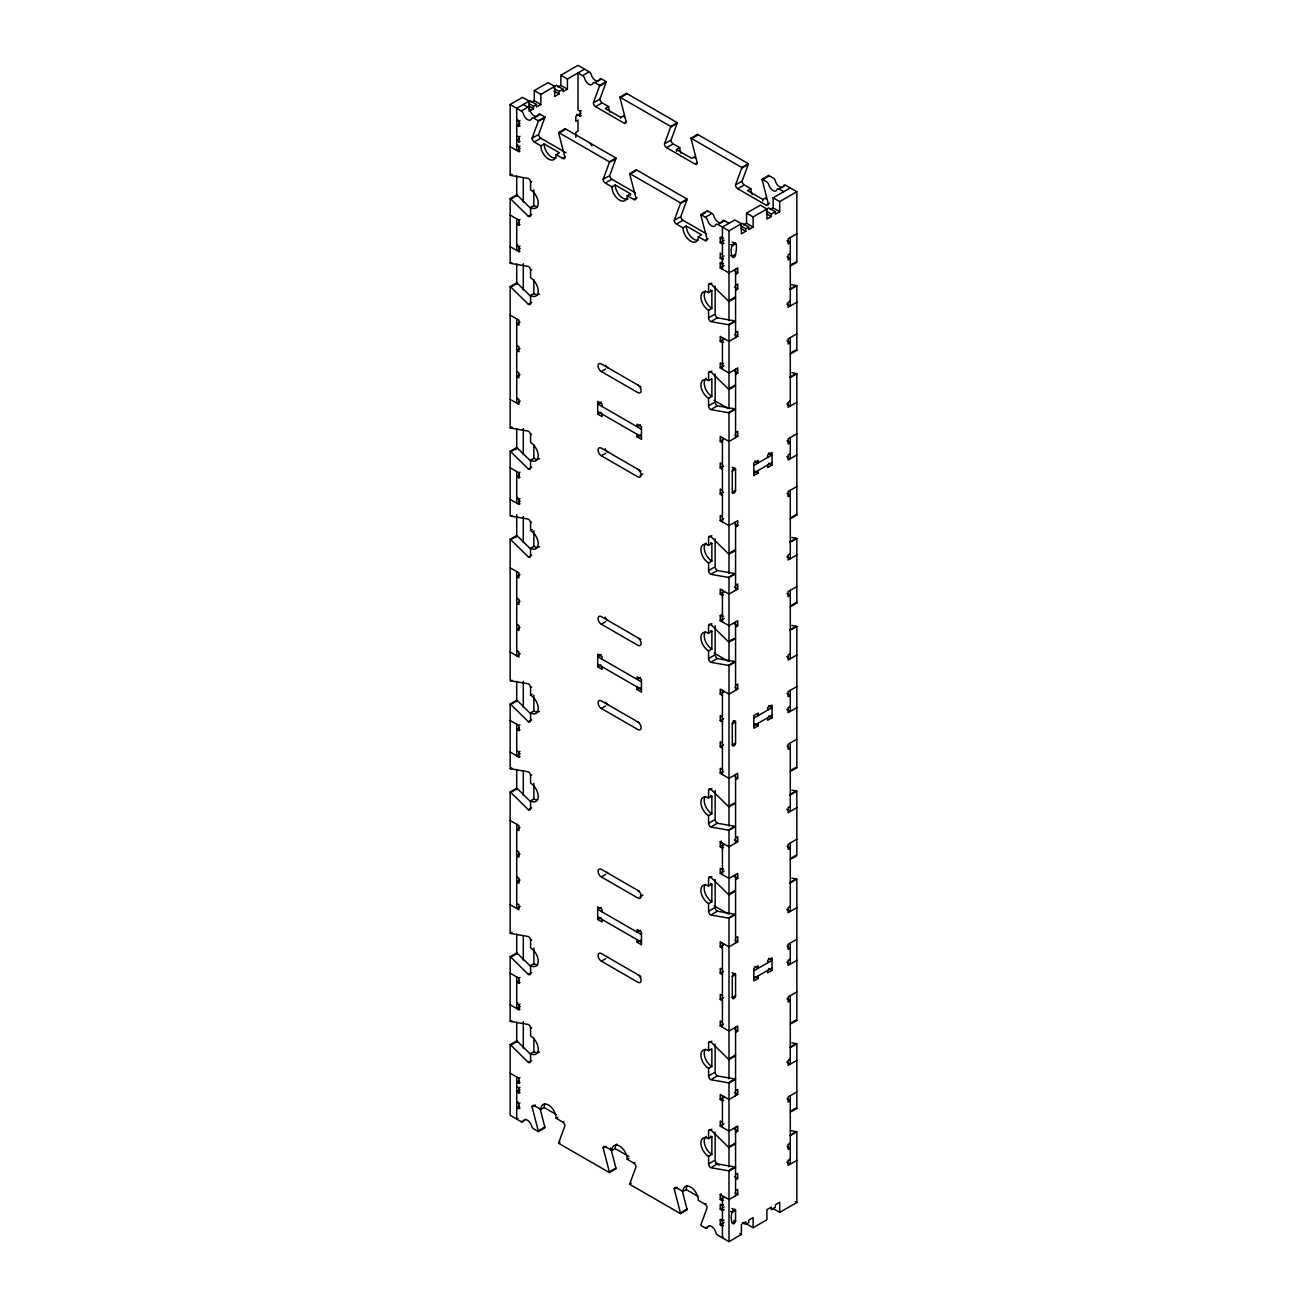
<?xml version="1.0" encoding="UTF-8"?>
<svg xmlns="http://www.w3.org/2000/svg" width="1307" height="1307" viewBox="0 0 1307 1307"><rect width="100%" height="100%" fill="white"/><g stroke="black" fill="none" stroke-linecap="round" stroke-linejoin="round"><path stroke-width="1.5" d="M735.563 254.457L732.279 256.352C727.525 244.719 739.762 233.839 735.563 254.457A2.32 1.34 -60 0 1 733.93 257.299A2.32 1.34 -60 0 1 732.279 256.352L730.646 255.404M735.563 1221.326C731.887 1229.43 729.927 1216.049 732.279 1212.373A2.32 1.34 -60 0 1 733.93 1209.53A2.32 1.34 -60 0 1 735.563 1210.478L735.563 1221.326L733.93 1220.379M540.837 145.812L544.12 143.917L559.429 152.756L556.145 154.651A10.832 6.257 60 0 1 548.499 159.078A10.832 6.257 60 0 1 540.837 145.812L534.269 142.022A3.088 1.781 60 0 1 532.08 138.232L538.239 121.453A3.088 1.781 60 0 0 538.337 120.783L544.905 116.993L540.281 114.33A3.088 1.781 60 0 0 538.223 114.82A6.192 3.578 60 0 1 537.602 115.8M544.905 116.993A3.088 1.781 60 0 1 544.807 117.663L538.647 134.441A3.088 1.781 60 0 0 540.837 138.232L565.996 152.756M598.884 80.43A6.192 3.578 60 0 0 599.505 79.449A3.088 1.781 60 0 1 601.563 78.959L606.17 81.622L599.603 85.412A3.088 1.781 60 0 1 599.521 86.082L593.362 102.861A3.088 1.781 60 0 0 595.551 106.651L623.994 123.07A3.088 1.781 60 0 0 626.184 121.812L620.024 97.911A3.088 1.781 60 0 1 619.926 97.143L626.494 93.352L677.255 122.662A3.088 1.781 60 0 1 677.173 123.332L671.014 140.11L665.541 143.264M594.456 102.224L599.913 99.071L606.089 82.292A3.088 1.781 60 0 0 606.17 81.622M611.921 186.852L615.205 184.957L630.529 193.795L627.246 195.691A10.832 6.257 60 0 1 619.583 200.118A10.832 6.257 60 0 1 611.921 186.852L605.353 183.062A3.088 1.781 60 0 1 603.164 179.271L609.323 162.493A3.088 1.781 60 0 0 609.421 161.823L615.989 158.033L565.212 128.723L558.644 132.513A3.104 1.781 60 0 0 558.743 133.281L564.902 157.183A3.088 1.781 60 0 1 562.713 158.441L556.145 154.651M615.989 158.033A3.088 1.781 60 0 1 615.891 158.702L609.732 175.481A3.088 1.781 60 0 0 611.921 179.271L635.447 192.848M677.255 122.662L670.703 126.452A3.088 1.781 60 0 1 670.605 127.122L664.446 143.901A3.088 1.781 60 0 0 666.635 147.691L695.079 164.11A3.088 1.781 60 0 0 697.268 162.852L691.109 138.95A3.088 1.781 60 0 1 691.011 138.183L697.579 134.392L748.356 163.702A3.088 1.781 60 0 1 748.258 164.372L742.098 181.15L736.625 184.303M683.006 227.892L686.289 225.997L701.614 234.852L698.33 236.747A10.832 6.257 60 0 1 690.668 241.158A10.832 6.257 60 0 1 683.006 227.892L676.438 224.101A3.088 1.781 60 0 1 674.249 220.311L680.424 203.533A3.088 1.781 60 0 0 680.506 202.863L687.074 199.072L636.297 169.763L629.745 173.553A3.088 1.781 60 0 0 629.827 174.337L635.986 198.223A3.088 1.781 60 0 1 633.797 199.481L627.246 195.691M687.074 199.072A3.088 1.781 60 0 1 686.976 199.742L680.816 216.521A3.088 1.781 60 0 0 683.006 220.311L706.532 233.904M748.356 163.702L741.788 167.492A3.088 1.781 60 0 1 741.69 168.162L735.531 184.941A3.088 1.781 60 0 0 737.72 188.731L766.163 205.15A3.088 1.781 60 0 0 768.353 203.892L762.193 179.99A3.088 1.781 60 0 1 762.095 179.222L768.663 175.432L773.287 178.095A3.088 1.781 60 0 1 775.035 180.121L775.966 182.653A6.192 3.578 60 0 0 781.994 187.26M610.679 1147.824L615.891 1168.05A3.088 1.781 60 0 1 615.989 1168.817L609.421 1172.608L558.644 1143.298A3.088 1.781 60 0 1 558.743 1142.628L564.902 1125.85A3.088 1.781 60 0 0 562.713 1122.059L556.145 1118.269A10.832 6.257 60 0 0 548.499 1105.003A10.832 6.257 60 0 0 540.837 1109.431L534.269 1105.64A3.088 1.781 60 0 0 532.08 1106.898L538.239 1130.8A3.088 1.781 60 0 1 538.337 1131.568L544.905 1127.778A3.088 1.781 60 0 0 544.807 1127.01L540.036 1108.483M682.352 1191.167L686.976 1209.089A3.088 1.781 60 0 1 687.074 1209.857L680.506 1213.648L629.745 1184.338A3.088 1.781 60 0 1 629.827 1183.668L635.986 1166.89A3.088 1.781 60 0 0 633.797 1163.099L627.246 1159.309A10.832 6.257 60 0 0 619.583 1146.043A10.832 6.257 60 0 0 611.921 1150.47L605.353 1146.68A3.088 1.781 60 0 0 603.164 1147.938L609.323 1171.84A3.088 1.781 60 0 1 609.421 1172.608M531.001 208.679L517.343 195.282A3.104 1.797 60 0 0 516.722 194.808L510.155 198.599A3.104 1.797 60 0 1 510.792 199.072L528.404 216.358A3.088 1.781 60 0 0 530.577 215.1L530.577 207.519A10.832 6.257 60 0 0 538.239 203.091A10.832 6.257 60 0 0 530.577 189.825L530.577 182.245A3.088 1.781 60 0 0 528.404 178.455L510.792 175.399A3.104 1.781 60 0 1 510.155 175.138L510.155 104.511L522.555 97.355L529.123 101.145L529.123 111.258M534.269 90.608L540.837 94.398L540.837 104.495L534.269 100.704L534.269 90.608L548.09 82.619L554.658 86.409L554.658 96.522L559.037 93.99L559.037 91.457L554.103 88.615M560.85 75.251L567.418 79.041L567.418 89.137L560.85 85.347L560.85 75.251L578.004 65.35L589.179 71.803A3.088 1.781 60 0 1 591.238 74.679A6.192 3.578 60 0 0 597.903 80.969M529.123 101.145L516.722 108.301L516.722 150.419L520.219 148.41M540.837 94.398L556.488 85.347L563.039 89.137L563.039 91.67L567.418 89.137M567.418 79.041L584.572 69.14M531.345 102.387L534.269 100.704M557.942 87.046L560.85 85.347M510.155 104.511L521.346 110.981L526.819 107.811M583.706 74.956L589.179 71.803M528.583 103.367L533.501 106.21L536.458 104.495L536.458 107.027L540.837 104.495M559.037 91.457L563.039 89.137M530.577 110.409L533.501 108.726L533.501 106.21M517.817 119.476L516.722 120.097L518.912 121.371L520.006 120.734M520.006 123.266L516.722 125.162L518.912 126.42L520.006 125.782M534.808 117.483L540.281 114.33M581.288 110.621L580.194 111.258L578.004 110L578.004 72.931L582.612 75.594A3.088 1.781 60 0 1 584.686 78.469A6.192 3.578 60 0 0 588.803 84.22A6.192 3.578 60 0 0 592.937 83.24A3.088 1.781 60 0 1 594.995 82.749L600.468 79.58M539.334 120.816L544.807 117.663M599.521 86.082L604.994 82.913M516.722 135.683L518.912 136.941L520.006 136.32M519.467 139.163L516.722 140.731L518.912 142.006L520.006 141.368M517.817 144.734L516.722 145.371L518.912 146.629L520.006 146.008M532.08 138.232L537.553 135.078M581.06 113.284L575.815 116.307L575.815 121.371L578.004 120.097L578.004 131.043L575.815 132.317L575.815 137.366M535.364 141.385L540.837 138.232M595.551 106.651L601.008 103.482M510.155 146.629L518.912 151.694L520.006 151.057M576.681 114.281L580.194 116.307L581.288 115.686M558.743 133.281L564.216 130.128M621.119 97.273L624.387 95.378M625.481 94.758L626.576 94.12A3.088 1.781 60 0 1 626.494 93.352M609.928 112.206A10.832 6.257 60 0 1 608.67 106.651L605.386 108.546L620.711 117.385L623.994 115.49A10.832 6.257 60 0 1 623.864 117.026M510.155 175.138L511.805 174.19M510.792 175.399L511.887 174.762M562.713 158.441L565.457 156.873M625.089 122.433L626.184 121.812M530.577 182.245L531.671 181.608M511.887 198.435L517.343 195.282M530.577 207.519L533.86 205.624A10.832 6.257 60 0 0 537.52 206.653M610.418 161.872L615.891 158.702M670.605 127.122L676.078 123.953M510.155 215.067L518.912 220.131L520.006 219.494M528.404 216.358L531.671 214.462M519.467 222.337L516.722 223.922L518.912 225.18L520.006 224.543M603.164 179.271L608.637 176.118M606.448 182.425L611.921 179.271M666.635 147.691L672.108 144.522M629.827 174.337L635.3 171.168M693.298 137.692L697.677 135.16A3.088 1.781 60 0 1 697.579 134.392M676.601 151.269A10.832 6.257 60 0 1 676.471 149.586L679.754 147.691A10.832 6.257 60 0 0 681.012 153.246M517.817 244.768L516.722 245.389L518.912 246.664L520.006 246.026M520.219 248.428L516.722 250.454L516.722 218.857M510.155 246.664L518.912 251.712L520.006 251.075M510.155 198.599L510.155 263.132L511.249 262.495M510.155 263.132A3.104 1.781 60 0 0 510.792 263.377L511.887 262.756M633.797 199.481L637.081 197.586M696.174 163.473L697.268 162.852M530.56 296.232L517.343 283.26A3.088 1.781 60 0 0 516.722 282.802L510.155 286.592A3.088 1.781 60 0 1 510.792 287.05L528.404 304.335A3.088 1.781 60 0 0 530.577 303.077L530.577 295.496A10.832 6.257 60 0 0 538.239 291.069A10.832 6.257 60 0 0 530.577 277.803L530.577 270.222L531.671 269.585M511.887 286.429L517.343 283.26M681.519 202.912L686.976 199.742M741.69 168.162L747.163 165.009M530.577 295.496L533.86 293.601A10.832 6.257 60 0 0 539.497 293.993M528.404 304.335L531.671 302.44M674.249 220.311L679.722 217.158M677.532 223.481L683.006 220.311M737.72 188.731L743.193 185.561M698.33 236.747L704.898 240.537A3.088 1.781 60 0 0 707.087 239.263L700.911 215.377A3.104 1.781 60 0 1 700.83 214.593L707.397 210.803L712.005 213.466A3.088 1.781 60 0 1 714.063 216.341A6.192 3.578 60 0 0 718.197 222.092A6.192 3.578 60 0 0 722.314 221.112A3.088 1.781 60 0 1 724.388 220.622L728.996 223.285M700.911 215.377L705.29 212.845M763.288 179.369L764.383 178.732M764.66 178.569L768.761 176.2A3.088 1.781 60 0 1 768.663 175.432M520.006 322.045L516.722 323.94L518.912 325.198L518.912 320.15L510.155 315.101M752.097 194.286A10.832 6.257 60 0 1 750.855 188.731L747.571 190.626L762.88 199.465L766.163 197.569A10.832 6.257 60 0 1 766.033 199.105M700.83 214.593L705.437 217.256L710.91 214.103M718.915 223.775L724.388 220.622M762.095 179.222L766.719 181.885A3.088 1.781 60 0 1 768.467 183.911L769.398 186.444A6.192 3.578 60 0 0 773.564 190.838A6.192 3.578 60 0 0 777.028 189.531A3.088 1.781 60 0 1 779.103 189.025L784.559 185.872M746.542 213.155L753.11 216.946L753.11 227.059L746.542 223.268L746.542 213.155L760.364 205.166L766.931 208.957L766.931 219.07L771.31 216.537L771.31 214.021L766.392 211.179M790.278 266.122L796.845 262.331L796.845 191.704L779.691 201.588L779.691 211.701L773.14 207.911L773.14 197.798L790.278 187.914M704.898 240.537L708.182 238.642M767.258 204.513L769.447 203.255M520.006 348.577L516.722 350.472L518.912 351.746L518.912 346.682L516.722 345.424M705.437 217.256A3.088 1.781 60 0 1 707.495 220.131A6.192 3.578 60 0 0 711.629 225.882A6.192 3.578 60 0 0 715.762 224.902A3.088 1.781 60 0 1 717.821 224.412L728.996 230.865L741.396 223.709L741.396 233.806L745.774 231.29L745.774 228.758L740.857 225.915M753.11 216.946L768.761 207.911L775.329 211.701L775.329 214.234L779.691 211.701M724.078 242.971L722.428 243.919L720.239 242.661L720.239 237.596L721.333 236.975M743.618 224.951L746.542 223.268M770.215 209.594L773.14 207.911M723.523 238.233L722.428 238.871L720.239 237.596M720.239 242.661L724.078 240.439M745.774 228.758L748.731 227.059L748.731 229.575L753.11 227.059M771.31 214.021L775.329 211.701M732.279 245.814L735.563 243.919L732.279 242.024M722.428 254.457L720.239 253.182L720.239 258.247L724.078 256.025M520.006 374.684L516.722 376.579L518.912 377.854L518.912 372.789L516.722 371.531M723.523 258.868L722.428 259.505L720.239 258.247M735.563 274.241L737.752 272.983L737.752 267.919L728.996 272.983L720.239 267.919L720.239 262.87L721.333 262.233M723.523 263.508L722.428 264.128L720.239 262.87M720.239 267.919L724.078 265.713M709.668 284.371L711.858 283.113M796.845 233.806L788.088 238.871L788.088 243.919L790.278 242.661L786.994 240.766M520.219 401.102L516.722 403.128L516.722 318.892M708.574 310.265A10.832 6.257 60 0 1 700.911 296.999A10.832 6.257 60 0 1 708.574 292.588L711.858 290.693L711.858 308.37L708.574 310.265L708.574 317.846A3.088 1.781 60 0 0 710.763 321.636L728.375 324.691A3.104 1.781 60 0 1 728.996 324.953L735.563 321.163A3.104 1.781 60 0 0 734.942 320.901L717.331 317.846L711.858 321.016M735.563 285.187L737.752 283.929L737.752 288.978L735.563 290.252M790.278 253.607L788.088 254.865L788.088 259.93L790.278 258.655L786.994 256.76M640.904 386.79L601.351 363.95A4.64 2.679 60 0 0 598.067 365.846A4.64 2.679 60 0 0 601.351 371.531L605.713 368.999M729.469 300.398L734.942 297.228M790.751 265.011L791.83 264.39M792.107 264.226L796.208 261.857M510.155 286.592L510.155 427.846L511.805 426.899M510.155 427.846A3.104 1.781 60 0 0 510.792 428.092L511.887 427.471M708.574 317.846L714.047 314.693M530.56 460.946L517.343 447.974A3.104 1.797 60 0 0 516.722 447.517L510.155 451.307A3.104 1.797 60 0 1 510.792 451.765L528.404 469.05A3.088 1.781 60 0 0 530.577 467.792L530.577 460.211A10.832 6.257 60 0 0 538.239 455.784A10.832 6.257 60 0 0 530.577 442.518L530.577 434.937L531.671 434.3M728.375 324.691L733.848 321.538M789.657 289.321L795.113 286.151M790.278 289.566L796.845 285.776L796.845 350.309L790.278 354.099M511.887 451.127L517.343 447.974M601.204 401.935L597.691 403.961L641.459 429.235M735.563 332.566L737.752 331.308L737.752 336.373L728.996 341.421L720.239 336.373L720.239 341.421L724.078 339.216M790.278 300.986L788.088 302.244L788.088 307.308L796.845 302.244M602.07 406.493L602.07 403.961L597.691 401.429L597.691 414.074L600.975 412.179M723.523 342.058L722.428 342.679L720.239 341.421M530.577 460.211L533.86 458.316A10.832 6.257 60 0 0 539.497 458.708M510.155 467.775L518.912 472.824L520.006 472.186M528.404 469.05L531.671 467.154M519.467 475.029L516.722 476.614L518.912 477.872L520.006 477.251M723.523 363.526L722.428 364.163L720.239 362.905L720.239 367.953L728.996 373.001L737.752 367.953L737.752 373.001L735.563 374.276M709.668 372.348L711.858 371.09M720.239 367.953L724.078 365.748M708.574 398.259A10.832 6.257 60 0 1 700.911 384.993A10.832 6.257 60 0 1 708.574 380.566L711.858 378.671L711.858 396.364L708.574 398.259L708.574 405.84A3.088 1.781 60 0 0 710.763 409.63L728.375 412.685A3.104 1.781 60 0 1 728.996 412.93L735.563 409.14A3.104 1.781 60 0 0 734.942 408.879L717.331 405.84L711.858 408.993M796.845 333.84L788.088 338.889L788.088 343.953L790.278 342.679L786.994 340.784M640.365 424.808L637.081 426.703L637.081 424.171L641.459 426.703L641.459 439.332L637.081 436.816L637.081 434.283M517.817 497.461L516.722 498.098L518.912 499.356L520.006 498.719M520.219 501.12L516.722 503.146L516.722 471.566M640.904 471.026L601.351 448.187A4.64 2.679 60 0 0 598.067 450.082A4.64 2.679 60 0 0 601.351 455.767L605.713 453.235M510.155 499.356L518.912 504.404L520.006 503.783M637.081 436.816L640.365 434.921M729.469 388.375L734.942 385.222A3.104 1.797 60 0 0 735.563 385.679L728.996 389.47A3.104 1.797 60 0 1 728.375 389.012L710.763 371.727A3.088 1.781 60 0 0 708.574 372.985L708.574 380.566M790.751 353.004L796.208 349.835A3.088 1.781 60 0 0 796.845 350.309M510.155 451.307L510.155 515.824A3.104 1.781 60 0 0 510.792 516.085L511.887 515.448M708.574 405.84L714.047 402.67M530.56 548.924L517.343 535.952A3.088 1.781 60 0 0 516.722 535.494L510.155 539.285A3.088 1.781 60 0 1 510.792 539.742L528.404 557.027A3.088 1.781 60 0 0 530.577 555.769L530.577 548.188A10.832 6.257 60 0 0 538.239 543.761A10.832 6.257 60 0 0 530.577 530.495L530.577 522.914L531.671 522.294M728.375 412.685L733.848 409.516M789.657 377.298L795.113 374.145M790.278 377.56L796.845 373.769L796.845 515.023L790.278 518.814M511.887 539.121L517.343 535.952M530.577 530.495L532.227 529.547M640.005 475.552L642.93 473.869M530.577 548.188L533.86 546.293A10.832 6.257 60 0 0 537.52 547.339M735.563 432.601L737.752 431.343L737.752 436.391L728.996 441.439L720.239 436.391L720.239 441.439L723.523 439.544M790.278 401.02L788.088 402.278L788.088 407.327L796.845 402.278M528.404 557.027L531.671 555.132M520.006 574.737L516.722 576.632L518.912 577.906L518.912 572.842L510.155 567.793M722.428 464.181L720.239 462.923L720.239 467.971L723.523 466.076M732.279 471.141L735.563 469.246A2.32 1.34 -60 0 0 733.93 468.298A2.32 1.34 -60 0 0 732.279 471.141L732.279 492.2A2.32 1.34 -60 0 0 733.93 493.147A2.32 1.34 -60 0 0 735.563 490.305L735.563 469.246L732.067 467.22M796.845 433.859L788.088 438.923L788.088 443.972L790.278 442.714L786.994 440.818M753.796 465.455L772.045 454.918L768.532 452.908M520.006 601.269L516.722 603.164L518.912 604.438L518.912 599.374L516.722 598.116M753.796 473.036L772.045 462.498M722.428 490.305L720.239 489.03L720.239 494.095L723.523 492.2M790.278 453.66L788.088 454.918L788.088 459.982L796.845 454.918M758.191 470.487L758.191 473.02L753.812 475.552L753.812 462.907L758.191 460.391L758.191 462.907L754.907 461.012M767.683 457.434L767.683 454.918L772.061 452.385L772.061 465.014L767.683 467.547L767.683 465.014M732.279 492.2L735.563 490.305M520.006 627.393L516.722 629.288L518.912 630.546L518.912 625.498L516.722 624.223M722.428 516.837L720.239 515.562L720.239 520.627L723.523 518.732M796.845 486.514L788.088 491.563L788.088 496.611L790.278 495.353L786.994 493.458M709.668 537.063L711.858 535.805M735.563 526.933L737.752 525.675L737.752 520.627L728.996 525.675L720.239 520.627M520.219 653.794L516.722 655.82L516.722 571.584M708.574 562.974A10.832 6.257 60 0 1 700.911 549.708A10.832 6.257 60 0 1 708.574 545.28L711.858 543.385L711.858 561.079L708.574 562.974L708.574 570.555A3.088 1.781 60 0 0 710.763 574.345L728.375 577.384A3.104 1.781 60 0 1 728.996 577.645L735.563 573.855A3.104 1.781 60 0 0 734.942 573.593L717.331 570.555L711.858 573.708M640.904 639.499L601.351 616.643A4.64 2.679 60 0 0 598.067 618.538A4.64 2.679 60 0 0 601.351 624.223L605.713 621.707M729.469 553.09L734.942 549.937A3.088 1.781 60 0 0 735.563 550.394L728.996 554.184A3.088 1.781 60 0 1 728.375 553.727L710.763 536.442A3.088 1.781 60 0 0 708.574 537.7L708.574 545.28M790.751 517.719L796.208 514.55A3.088 1.781 60 0 0 796.845 515.023M510.155 539.285L510.155 680.539A3.104 1.781 60 0 0 510.792 680.8L511.887 680.163M708.574 570.555L714.047 567.385M530.56 713.638L517.343 700.666A3.088 1.781 60 0 0 516.722 700.209L510.155 703.999A3.088 1.781 60 0 1 510.792 704.457L528.404 721.742A3.088 1.781 60 0 0 530.577 720.484L530.577 712.903A10.832 6.257 60 0 0 538.239 708.476A10.832 6.257 60 0 0 530.577 695.21L530.577 687.629L531.671 687.008M728.375 577.384L733.848 574.23M789.657 542.013L795.113 538.86M790.278 542.274L796.845 538.484L796.845 603.001L790.278 606.791M511.887 703.836L517.343 700.666M530.577 695.21L532.227 694.262M601.204 654.644L597.691 656.653L641.459 681.927M735.563 585.275L737.752 584L737.752 589.065L728.996 594.113L720.239 589.065L720.239 594.113L724.078 591.908M790.278 553.678L788.088 554.952L788.088 560L796.845 554.952M602.07 659.185L602.07 656.653L597.691 654.137L597.691 666.766L600.975 664.871M723.523 594.75L722.428 595.371L720.239 594.113M530.577 712.903L533.86 711.008A10.832 6.257 60 0 0 537.52 712.054M510.155 720.467L518.912 725.516L520.006 724.895M528.404 721.742L531.671 719.847M519.467 727.738L516.722 729.306L518.912 730.58L520.006 729.943M735.563 626.968L737.752 625.71L737.752 620.645L728.996 625.71L720.239 620.645L720.239 615.597L721.333 614.96M723.523 616.234L722.428 616.855L720.239 615.597M709.668 625.056L711.858 623.782M720.239 620.645L724.078 618.44M708.574 650.951A10.832 6.257 60 0 1 700.911 637.685A10.832 6.257 60 0 1 708.574 633.258L711.858 631.363L711.858 649.056L708.574 650.951L708.574 658.532A3.088 1.781 60 0 0 710.763 662.322L728.375 665.377A3.104 1.781 60 0 1 728.996 665.622L735.563 661.832A3.104 1.781 60 0 0 734.942 661.587L717.331 658.532L711.858 661.685M796.845 586.533L788.088 591.581L788.088 596.645L790.278 595.371L786.994 593.476M640.365 677.5L637.081 679.395L637.081 676.879L641.459 679.395L641.459 692.04L637.081 689.508L637.081 686.976M516.722 750.79L518.912 752.048L520.006 751.427M520.219 753.829L516.722 755.838L516.722 724.258M639.172 722.722L601.351 700.879A4.64 2.679 60 0 0 598.067 702.774A4.64 2.679 60 0 0 601.351 708.459L605.713 705.927M510.155 752.048L518.912 757.112L520.006 756.475M637.081 689.508L640.365 687.613M729.469 641.067L733.848 638.551M790.751 605.696L796.208 602.543A3.088 1.781 60 0 0 796.845 603.001M510.155 703.999L510.155 768.516L511.249 767.895M735.563 638.388L728.996 642.178A3.104 1.797 60 0 1 728.375 641.704L710.763 624.419A3.088 1.781 60 0 0 708.574 625.677L708.574 633.258M510.155 768.516A3.088 1.781 60 0 0 510.792 768.777L511.887 768.14M708.574 658.532L714.047 655.379M530.56 801.616L517.343 788.66A3.088 1.781 60 0 0 516.722 788.186L510.155 791.977A3.088 1.781 60 0 1 510.792 792.45L528.404 809.736A3.088 1.781 60 0 0 530.577 808.461L530.577 800.881A10.832 6.257 60 0 0 538.239 796.469A10.832 6.257 60 0 0 530.577 783.203L530.577 775.623L531.671 774.986M728.375 665.377L733.848 662.208M789.657 629.99L795.113 626.837M790.278 630.252L796.845 626.461L796.845 767.715L790.278 771.506M511.887 791.813L517.343 788.66M530.577 800.881L533.86 798.985A10.832 6.257 60 0 0 537.52 800.031M735.563 685.293L737.752 684.035L737.752 689.083L728.996 694.148L720.239 689.083L720.239 694.148L723.523 692.253M790.278 653.712L788.088 654.97L788.088 660.035L796.845 654.97M528.404 809.736L531.671 807.84M520.006 827.445L516.722 829.341L518.912 830.598L518.912 825.55L510.155 820.486M722.428 716.889L720.239 715.615L720.239 720.68L723.523 718.785M732.279 723.833L735.563 721.938A2.32 1.34 -60 0 0 733.93 720.99A2.32 1.34 -60 0 0 732.279 723.833L732.279 744.892A2.32 1.34 -60 0 0 733.93 745.84A2.32 1.34 -60 0 0 735.563 742.997L735.563 721.938L733.374 720.68M796.845 686.567L788.088 691.615L788.088 696.664L790.278 695.406L786.994 693.511M753.796 718.147L772.045 707.626L768.532 705.6M520.006 853.977L516.722 855.873L518.912 857.131L518.912 852.082L516.722 850.808M753.796 725.728L772.045 715.207M722.428 742.997L720.239 741.739L720.239 746.787L723.523 744.892M790.278 706.352L788.088 707.626L788.088 712.674L796.845 707.626M758.191 723.196L758.191 725.712L753.812 728.244L753.812 715.615L758.191 713.083L758.191 715.615M767.683 710.142L767.683 707.61L772.061 705.077L772.061 717.723L767.683 720.239L767.683 717.723M732.279 744.892L735.563 742.997M520.006 880.085L516.722 881.98L518.912 883.238L518.912 878.19L516.722 876.932M722.428 769.529L720.239 768.271L720.239 773.319L723.523 771.424M796.845 739.207L788.088 744.255L788.088 749.319L790.278 748.045L786.994 746.15M709.668 789.771L711.858 788.497M735.563 779.642L737.752 778.368L737.752 773.319L728.996 778.368L720.239 773.319M520.219 906.486L516.722 908.512L516.722 824.276M708.574 815.666A10.832 6.257 60 0 1 700.911 802.4A10.832 6.257 60 0 1 708.574 797.973L711.858 796.077L711.858 813.771L708.574 815.666L708.574 823.247A3.088 1.781 60 0 0 710.763 827.037L728.375 830.092A3.088 1.781 60 0 1 728.996 830.337L735.563 826.547A3.088 1.781 60 0 0 734.942 826.302L717.331 823.247L711.858 826.4M639.172 891.178L601.351 869.351A4.64 2.679 60 0 0 598.067 871.246A4.64 2.679 60 0 0 601.351 876.932L605.713 874.399M729.469 805.782L733.848 803.266M790.751 770.411L796.208 767.258A3.088 1.781 60 0 0 796.845 767.715M510.155 791.977L510.155 933.231L511.805 932.283M735.563 803.086L728.996 806.876A3.088 1.781 60 0 1 728.375 806.419L710.763 789.134A3.088 1.781 60 0 0 708.574 790.392L708.574 797.973M510.155 933.231A3.088 1.781 60 0 0 510.792 933.492L511.887 932.855M708.574 823.247L714.047 820.093M530.56 966.33L517.343 953.375A3.088 1.781 60 0 0 516.722 952.901L510.155 956.691A3.088 1.781 60 0 1 510.792 957.165L528.404 974.45A3.088 1.781 60 0 0 530.577 973.176L530.577 965.595A10.832 6.257 60 0 0 538.239 961.184A10.832 6.257 60 0 0 530.577 947.918L530.577 940.337L531.671 939.7M728.375 830.092L733.848 826.923M789.657 794.705L795.113 791.552M790.278 794.966L796.845 791.176L796.845 855.693L790.278 859.483M511.887 956.528L517.343 953.375M601.204 907.336L597.691 909.362L641.459 934.619M723.523 847.442L722.428 848.08L720.239 846.805L720.239 841.757L721.333 841.12M720.239 846.805L724.078 844.6M735.563 837.967L737.752 836.709L737.752 841.757L728.996 846.805L720.239 841.757M790.278 806.386L788.088 807.644L788.088 812.693L796.845 807.644M602.07 911.878L602.07 909.362L597.691 906.829L597.691 919.458L600.975 917.563M640.005 896.716L642.93 895.034M530.577 965.595L533.86 963.7A10.832 6.257 60 0 0 537.52 964.746M510.155 973.16L518.912 978.208L520.006 977.587M528.404 974.45L531.671 972.555M519.467 980.43L516.722 981.998L518.912 983.272L520.006 982.635M723.523 868.926L722.428 869.547L720.239 868.289L720.239 873.337L728.996 878.402L737.752 873.337L737.752 878.402L735.563 879.66M709.668 877.749L711.858 876.491M720.239 873.337L724.078 871.132M708.574 903.643A10.832 6.257 60 0 1 700.911 890.377A10.832 6.257 60 0 1 708.574 885.966L711.858 884.071L711.858 901.748L708.574 903.643L708.574 911.224A3.088 1.781 60 0 0 710.763 915.014L728.375 918.069A3.088 1.781 60 0 1 728.996 918.331L735.563 914.541A3.088 1.781 60 0 0 734.942 914.279L717.331 911.224L711.858 914.394M796.845 839.225L788.088 844.289L788.088 849.338L790.278 848.08L786.994 846.184M640.365 930.208L637.081 932.103L637.081 929.571L641.459 932.103L641.459 944.732L637.081 942.2L637.081 939.684M517.817 1002.861L516.722 1003.482L518.912 1004.756L520.006 1004.119M520.219 1006.521L516.722 1008.547L516.722 976.95M640.904 976.427L601.351 953.571A4.64 2.679 60 0 0 598.067 955.466A4.64 2.679 60 0 0 601.351 961.151L605.713 958.635M510.155 1004.756L518.912 1009.805L520.006 1009.167M637.081 942.2L640.365 940.305M729.469 893.776L734.942 890.606M790.751 858.389L791.83 857.768M792.107 857.604L796.208 855.235M510.155 956.691L510.155 1021.224L511.249 1020.587M510.155 1021.224A3.088 1.781 60 0 0 510.792 1021.47L511.887 1020.849M708.574 911.224L714.047 908.071M530.56 1054.324L517.343 1041.352A3.088 1.781 60 0 0 516.722 1040.878L510.155 1044.669A3.088 1.781 60 0 1 510.792 1045.143L528.404 1062.428A3.088 1.781 60 0 0 530.577 1061.17L530.577 1053.589A10.832 6.257 60 0 0 538.239 1049.162A10.832 6.257 60 0 0 530.577 1035.896L530.577 1028.315L531.671 1027.678M728.375 918.069L733.848 914.916M789.657 882.699L795.113 879.529M790.278 882.944L796.845 879.154L796.845 1020.408L790.278 1024.198M511.887 1044.505L517.343 1041.352M530.577 1053.589L533.86 1051.694A10.832 6.257 60 0 0 539.497 1052.086M735.563 937.985L737.752 936.727L737.752 941.792L728.996 946.84L720.239 941.792L720.239 946.84L723.523 944.945M790.278 906.404L788.088 907.662L788.088 912.727L796.845 907.662M528.404 1062.428L531.671 1060.532M510.155 1073.194L518.912 1078.242L520.006 1077.605M519.467 1080.448L516.722 1082.033L518.912 1083.291L520.006 1082.67M516.722 1086.672L518.912 1087.93L520.006 1087.293M722.428 969.582L720.239 968.324L720.239 973.372L723.523 971.477M520.006 1089.826L516.722 1091.721L518.912 1092.979L520.006 1092.358M732.279 976.525L735.563 974.63A2.32 1.34 -60 0 0 733.93 973.682A2.32 1.34 -60 0 0 732.279 976.525L732.279 997.584A2.32 1.34 -60 0 0 733.93 998.532A2.32 1.34 -60 0 0 735.563 995.689L735.563 974.63L732.067 972.62M796.845 939.259L788.088 944.308L788.088 949.372L790.278 948.098L786.994 946.203M517.817 1101.621L516.722 1102.242L518.912 1103.516L520.006 1102.879M519.467 1105.722L516.722 1107.307L518.912 1108.565L520.006 1107.928M753.796 970.84L772.045 960.318L768.532 958.292M753.796 978.42L772.045 967.899M532.08 1106.898L535.364 1105.003M722.428 995.689L720.239 994.431L720.239 999.479L723.523 997.584M790.278 959.044L788.088 960.318L788.088 965.367L796.845 960.318M758.191 975.888L758.191 978.42L753.812 980.936L753.812 968.307L758.191 965.775L758.191 968.307L754.907 966.412M767.683 962.834L767.683 960.302L772.061 957.786L772.061 970.415L767.683 972.947L767.683 970.415M517.817 1118.465L516.722 1119.086L516.722 1076.984M732.279 997.584L735.563 995.689M540.837 1109.431L544.12 1107.535A10.832 6.257 60 0 1 545.035 1103.86M510.155 1044.669L510.155 1115.296L521.346 1121.765L523.535 1120.491M524.63 1119.87L525.724 1119.233M556.145 1118.269L557.795 1117.322M539.334 1130.163L544.807 1127.01M722.428 1022.221L720.239 1020.963L720.239 1026.011L723.523 1024.116M562.713 1122.059L563.807 1121.439M709.668 1042.463L711.858 1041.205M796.845 991.899L788.088 996.963L788.088 1002.012L790.278 1000.754L786.994 998.858M735.563 1032.334L737.752 1031.076L737.752 1026.011L728.996 1031.076L720.239 1026.011M708.574 1068.358A10.832 6.257 60 0 1 700.911 1055.092A10.832 6.257 60 0 1 708.574 1050.681L711.858 1048.786L711.858 1066.463L708.574 1068.358L708.574 1075.939A3.088 1.781 60 0 0 710.763 1079.729L728.375 1082.784A3.088 1.781 60 0 1 728.996 1083.046L735.563 1079.255A3.088 1.781 60 0 0 734.942 1078.994L717.331 1075.939L711.858 1079.108M558.743 1142.628L559.837 1141.991M558.644 1143.298L559.739 1142.661M729.469 1058.474L734.942 1055.321M790.751 1023.103L791.83 1022.466M792.107 1022.319L796.208 1019.95M708.574 1075.939L714.047 1072.786M603.164 1147.938L605.909 1146.37M728.375 1082.784L733.848 1079.631M789.657 1047.413L795.113 1044.244M611.921 1150.47L615.205 1148.575A10.832 6.257 60 0 1 616.822 1144.082M790.278 1047.659L796.845 1043.868L796.845 1108.401L790.278 1112.192M735.563 1090.659L737.752 1089.401L737.752 1094.449L728.996 1099.514L720.239 1094.449L720.239 1099.514L724.078 1097.292M790.278 1059.078L788.088 1060.336L788.088 1065.401L796.845 1060.336M723.523 1100.135L722.428 1100.772L720.239 1099.514M627.246 1159.309L628.879 1158.361M610.418 1171.203L615.891 1168.05M633.797 1163.099L634.892 1162.478M709.668 1130.441L711.858 1129.183M722.428 1122.256L720.239 1120.981L720.239 1126.046L724.078 1123.824M629.827 1183.668L630.922 1183.047M708.574 1156.352A10.832 6.257 60 0 1 700.911 1143.086A10.832 6.257 60 0 1 708.574 1138.658L711.858 1136.763L711.858 1154.457L708.574 1156.352L708.574 1163.933A3.088 1.781 60 0 0 710.763 1167.723L728.375 1170.762A3.088 1.781 60 0 1 728.996 1171.023L735.563 1167.233A3.088 1.781 60 0 0 734.942 1166.971L717.331 1163.933L711.858 1167.086M629.745 1184.338L630.84 1183.717M796.845 1091.933L788.088 1096.981L788.088 1102.03L790.278 1100.772L786.994 1098.877M735.563 1132.352L737.752 1131.094L737.752 1126.046L728.996 1131.094L720.239 1126.046M729.469 1146.468L734.942 1143.315A3.088 1.781 60 0 0 735.563 1143.772L728.996 1147.562A3.088 1.781 60 0 1 728.375 1147.105L710.763 1129.82A3.088 1.781 60 0 0 708.574 1131.078L708.574 1138.658M790.751 1111.081L796.208 1107.928A3.088 1.781 60 0 0 796.845 1108.401M708.574 1163.933L714.047 1160.763M680.506 1213.648A3.088 1.781 60 0 0 680.424 1212.88L674.249 1188.978L676.993 1187.409M674.249 1188.978A3.088 1.781 60 0 1 676.438 1187.72L683.006 1191.51L686.289 1189.615A10.832 6.257 60 0 1 687.221 1185.939M728.375 1170.762L733.848 1167.608M789.657 1135.391L795.113 1132.238M790.278 1135.652L796.845 1131.862L796.845 1202.489L779.691 1212.373L773.14 1208.583M735.563 1174.683L737.752 1173.425L737.752 1178.473L735.563 1179.747M790.278 1143.102L788.088 1144.36L788.088 1149.408L790.278 1148.15L786.994 1146.255M681.519 1212.243L686.976 1209.089M723.523 1200.169L722.428 1200.79L720.239 1199.532L720.239 1194.484L721.333 1193.846M683.006 1191.51A10.832 6.257 60 0 1 690.668 1187.083A10.832 6.257 60 0 1 698.33 1200.349L704.898 1204.139L705.992 1203.518M720.239 1199.532L724.078 1197.326M735.563 1190.693L737.752 1189.419L737.752 1194.484L728.996 1199.532L720.239 1194.484M790.278 1159.097L788.088 1160.371L788.088 1165.419L796.845 1160.371M723.523 1204.793L722.428 1205.43L720.239 1204.172L720.239 1209.22L722.428 1210.478L724.078 1209.53M720.239 1209.22L724.078 1207.014M704.898 1204.139A3.088 1.781 60 0 1 707.087 1207.929L700.911 1224.708A3.088 1.781 60 0 0 700.83 1225.378L705.437 1228.041L708.182 1226.472M708.721 1226.146L709.815 1225.525M723.523 1225.443L722.428 1226.064L720.239 1224.806L720.239 1219.758L721.333 1219.121M724.078 1220.068L722.428 1221.016L720.239 1219.758M720.239 1224.806L724.078 1222.6M732.279 1222.911L735.563 1221.016M723.523 1237.223L722.428 1237.86L722.428 1195.742M742.49 1222.486L745.774 1224.381L748.731 1222.682L748.731 1220.15L753.11 1217.618L753.11 1227.73L746.542 1223.94M705.437 1228.041A3.088 1.781 60 0 0 707.495 1227.551A6.192 3.578 60 0 1 711.629 1226.57A6.192 3.578 60 0 1 715.762 1232.321A3.088 1.781 60 0 0 717.821 1235.197L728.996 1241.65L741.396 1234.494L741.396 1224.381L745.774 1221.849L745.774 1224.381M753.11 1227.73L766.931 1219.758L766.931 1209.645L771.31 1207.113L771.31 1209.645L775.329 1207.325L775.329 1204.793L779.691 1202.277L779.691 1212.373M790.931 284.616L796.208 285.53A3.088 1.781 60 0 1 796.845 285.776M510.792 263.377L528.404 266.432A3.088 1.781 60 0 1 530.577 270.222M791.813 372.74L796.208 373.508A3.088 1.781 60 0 1 796.845 373.769M510.792 428.092L528.404 431.147A3.088 1.781 60 0 1 530.577 434.937M791.813 537.455L796.208 538.223A3.088 1.781 60 0 1 796.845 538.484M510.792 516.085L528.404 519.124A3.088 1.781 60 0 1 530.577 522.914M791.813 625.449L796.208 626.2A3.088 1.781 60 0 1 796.845 626.461M510.792 680.8L528.404 683.839A3.088 1.781 60 0 1 530.577 687.629M791.813 790.163L796.208 790.915A3.104 1.781 60 0 1 796.845 791.176M510.792 768.777L528.404 771.833A3.088 1.781 60 0 1 530.577 775.623M791.813 878.141L796.208 878.908A3.104 1.781 60 0 1 796.845 879.154M510.792 933.492L528.404 936.547A3.088 1.781 60 0 1 530.577 940.337M791.813 1042.855L796.208 1043.623A3.088 1.781 60 0 1 796.845 1043.868M510.792 1021.47L528.404 1024.525A3.088 1.781 60 0 1 530.577 1028.315M790.555 1130.62L796.208 1131.601A3.088 1.781 60 0 1 796.845 1131.862M796.845 191.704L785.654 185.235A3.088 1.781 60 0 0 783.596 185.741A6.192 3.578 60 0 1 782.975 186.705M594.995 82.749L599.603 85.412M619.926 97.143L670.703 126.452M691.011 138.183L741.788 167.492M779.103 189.025L783.71 191.704M773.14 197.798L779.691 201.588M608.67 106.651L602.102 102.861A3.088 1.781 60 0 1 599.913 99.071M679.754 147.691L673.203 143.901A3.088 1.781 60 0 1 671.014 140.11M750.855 188.731L744.287 184.941A3.088 1.781 60 0 1 742.098 181.15M676.471 149.586L691.795 158.425L695.079 156.53A10.832 6.257 60 0 1 694.948 158.065M554.103 91.147L559.037 93.99M766.392 213.695L771.31 216.537M529.89 100.704L536.458 104.495M742.164 223.268L748.731 227.059M741.396 223.709L734.828 219.919L722.428 227.075L722.428 269.193M528.583 105.883L533.501 108.726M740.857 228.447L745.774 231.29M523.29 104.511L527.897 107.174A3.088 1.781 60 0 1 529.972 110.066A6.192 3.578 60 0 0 536.622 116.339M538.337 120.783L533.713 118.12A3.088 1.781 60 0 0 531.655 118.61A6.192 3.578 60 0 1 527.538 119.607A6.192 3.578 60 0 1 523.404 113.856A3.088 1.781 60 0 0 521.346 110.981M558.644 132.513L609.421 161.823M629.745 173.553L680.506 202.863M733.93 242.661L735.563 243.608M730.646 244.556L732.279 245.504M735.024 271.399L737.752 272.983M786.781 304.025L790.278 306.034L790.278 237.596M734.469 287.083L737.752 288.978M734.469 334.478L737.752 336.373M734.469 371.106L737.752 373.001M786.781 404.043L790.278 406.069L790.278 337.631M714.079 400.399L727.999 408.438M786.781 456.698L790.278 458.708L790.278 437.649M735.024 434.806L737.752 436.391M768.777 463.119L772.061 465.014M601.351 371.531L637.816 392.59A4.64 2.679 60 0 0 641.1 390.695A4.64 2.679 60 0 0 637.816 385.01M720.239 441.439L722.428 442.714M754.907 471.124L758.191 473.02M720.239 467.971L722.428 469.246M597.691 411.542L641.459 436.816M597.691 414.074L602.07 416.59L602.07 414.074M720.239 494.095L722.428 495.353M516.722 398.063L518.912 399.338L518.912 404.386L510.155 399.338M735.024 524.091L737.752 525.675M786.781 556.717L790.278 558.743L790.278 490.305M601.351 455.767L637.816 476.826A4.64 2.679 60 0 0 641.1 474.931A4.64 2.679 60 0 0 637.816 469.246M734.469 587.17L737.752 589.065M734.469 623.815L737.752 625.71M786.781 656.735L790.278 658.761L790.278 590.323M714.079 653.092L727.999 661.146M786.781 709.391L790.278 711.416L790.278 690.357M735.024 687.515L737.752 689.083M768.777 715.828L772.061 717.723M601.351 624.223L637.816 645.282A4.64 2.679 60 0 0 641.1 643.387A4.64 2.679 60 0 0 637.816 637.702M720.239 694.148L722.428 695.406M754.907 723.817L758.191 725.712M720.239 720.68L722.428 721.938M597.691 664.234L641.459 689.508M597.691 666.766L602.07 669.298L602.07 666.766M720.239 746.787L722.428 748.045M516.722 650.755L518.912 652.03L518.912 657.078L510.155 652.03M735.024 776.799L737.752 778.368M786.781 809.409L790.278 811.435L790.278 742.997M601.351 708.459L637.816 729.518A4.64 2.679 60 0 0 641.1 727.623A4.64 2.679 60 0 0 637.816 721.938M734.469 839.862L737.752 841.757M734.469 876.507L737.752 878.402M786.781 909.443L790.278 911.453L790.278 843.015M714.079 905.8L727.999 913.838M786.781 962.083L790.278 964.109L790.278 943.05M735.024 940.207L737.752 941.792M768.777 968.52L772.061 970.415M601.351 876.932L637.816 897.991A4.64 2.679 60 0 0 641.1 896.096A4.64 2.679 60 0 0 637.816 890.41M720.239 946.84L722.428 948.098M754.907 976.525L758.191 978.42M720.239 973.372L722.428 974.63M597.691 916.942L641.459 942.2M597.691 919.458L602.07 921.99L602.07 919.458M720.239 999.479L722.428 1000.754M516.722 903.464L518.912 904.722L518.912 909.77L510.155 904.722M735.024 1029.491L737.752 1031.076M786.781 1062.117L790.278 1064.127L790.278 995.689M601.351 961.151L637.816 982.211A4.64 2.679 60 0 0 641.1 980.315A4.64 2.679 60 0 0 637.816 974.63M734.469 1092.554L737.752 1094.449M734.469 1129.199L737.752 1131.094M786.781 1162.135L790.278 1164.161L790.278 1095.723M795.195 1201.541L796.845 1202.489M715.517 1163.116L719.03 1165.141M734.469 1176.578L737.752 1178.473M735.024 1192.899L737.752 1194.484M732.067 1208.469L735.563 1210.478L732.279 1212.373L730.646 1211.426M544.12 1107.535L556.03 1114.414M615.205 1148.575L628.814 1156.434M686.289 1189.615L698.199 1196.493M739.762 1233.547L741.396 1234.494M538.337 1131.568L533.713 1128.905A3.088 1.781 60 0 1 531.655 1126.03A6.192 3.578 60 0 0 527.538 1120.279A6.192 3.578 60 0 0 523.404 1121.259A3.088 1.781 60 0 1 521.346 1121.765M735.563 269.193L735.563 337.631M735.563 369.211L735.563 437.649M735.563 521.885L735.563 590.323M735.563 621.92L735.563 690.357M735.563 774.577L735.563 843.015M735.563 874.612L735.563 943.05M735.563 1027.286L735.563 1095.723M735.563 1127.304L735.563 1195.742M728.996 230.865L728.996 320.721M728.996 324.953L728.996 408.699M728.996 412.93L728.996 573.43M728.996 577.645L728.996 661.391M728.996 665.622L728.996 826.138M728.996 830.337L728.996 914.083M728.996 918.331L728.996 1078.83M728.996 1083.046L728.996 1166.857M728.996 1171.023L728.996 1241.65M722.428 337.631L722.428 369.211M722.428 437.649L722.428 521.885M722.428 590.323L722.428 621.92M722.428 690.357L722.428 774.577M722.428 843.015L722.428 874.612M722.428 943.05L722.428 1027.286M722.428 1095.723L722.428 1127.304M715.141 286.135L715.141 314.056A3.088 1.781 60 0 0 717.331 317.846M715.141 374.129L715.141 402.05A3.088 1.781 60 0 0 717.331 405.84M715.141 538.843L715.141 566.764A3.088 1.781 60 0 0 717.331 570.555M715.141 625.759L715.141 654.742A3.088 1.781 60 0 0 717.331 658.532M715.141 790.474L715.141 819.456A3.088 1.781 60 0 0 717.331 823.247M715.141 879.513L715.141 907.434A3.088 1.781 60 0 0 717.331 911.224M715.141 1044.228L715.141 1072.148A3.088 1.781 60 0 0 717.331 1075.939M715.141 1132.205L715.141 1160.142A3.088 1.781 60 0 0 717.331 1163.933M708.574 292.588L708.574 285.008A3.088 1.781 60 0 1 710.763 283.733L728.375 301.018A3.104 1.797 60 0 0 728.996 301.492L735.563 297.702A3.104 1.797 60 0 1 735.089 297.375M708.574 885.966L708.574 878.386A3.088 1.781 60 0 1 710.763 877.111L728.375 894.396A3.088 1.781 60 0 0 728.996 894.87L735.563 891.08A3.088 1.781 60 0 1 735.089 890.737M708.574 1050.681L708.574 1043.1A3.088 1.781 60 0 1 710.763 1041.826L728.375 1059.111A3.088 1.781 60 0 0 728.996 1059.585L735.563 1055.795A3.088 1.781 60 0 1 735.089 1055.452M580.194 111.258L580.194 116.307M533.86 189.891L533.86 205.624M533.86 279.845L533.86 293.601M533.86 444.56L533.86 458.316M533.86 530.577L533.86 546.293M533.86 695.291L533.86 711.008M533.86 783.269L533.86 798.985M533.86 947.983L533.86 963.7M533.86 1037.938L533.86 1051.694M523.29 177.768L523.29 201.948M523.29 263.785L523.29 289.925M523.29 428.516L523.29 454.673M523.29 516.477L523.29 542.634M523.29 681.225L523.29 707.365M523.29 771.179L523.29 795.326M523.29 935.926L523.29 960.057M523.29 1021.894L523.29 1048.1M518.912 121.371L518.912 126.42M518.912 136.941L518.912 142.006M518.912 146.629L518.912 151.694M518.912 220.131L518.912 225.18M518.912 246.664L518.912 251.712M518.912 472.824L518.912 477.872M518.912 499.356L518.912 504.404M518.912 725.516L518.912 730.58M518.912 752.048L518.912 757.112M518.912 978.208L518.912 983.272M518.912 1004.756L518.912 1009.805M518.912 1078.242L518.912 1083.291M518.912 1087.93L518.912 1092.979M518.912 1103.516L518.912 1108.565M516.722 175.988L516.722 196.148M516.722 264.014L516.722 284.125M516.722 428.761L516.722 448.873M516.722 514.697L516.722 536.818M516.722 681.453L516.722 701.565M516.722 769.415L516.722 789.526M516.722 934.146L516.722 954.257M516.722 1022.139L516.722 1042.3M590.078 143.345A3.088 1.781 60 0 1 590.862 144.178M591.499 145.273A3.088 1.781 60 0 1 591.712 145.845M620.711 117.385A10.832 6.257 60 0 1 620.678 118.153M762.88 199.465A10.832 6.257 60 0 1 762.749 201M796.845 1020.408A3.088 1.781 60 0 1 796.371 1020.081M607.902 451.977A4.64 2.679 60 0 1 606.105 450.327M605.582 449.526A4.64 2.679 60 0 1 605.157 448.677M607.902 367.741A4.64 2.679 60 0 1 605.582 365.29M636.395 170.547A3.088 1.781 60 0 1 636.297 169.763M707.479 211.587A3.104 1.781 60 0 1 707.397 210.803M565.31 129.491A3.104 1.781 60 0 1 565.212 128.723M698.134 240.243A10.832 6.257 60 0 1 690.308 236.093A10.832 6.257 60 0 1 686.289 225.997M628.046 198.876A10.832 6.257 60 0 1 619.779 195.707A10.832 6.257 60 0 1 615.205 184.957M630.529 193.795A10.832 6.257 60 0 1 630.415 195.2M555.965 158.163A10.832 6.257 60 0 1 548.123 154.014A10.832 6.257 60 0 1 544.12 143.917M711.858 308.37A10.832 6.257 60 0 1 705.127 299.858A10.832 6.257 60 0 1 705.453 290.987M710.6 290.089A10.832 6.257 60 0 1 711.858 290.693M711.858 396.364A10.832 6.257 60 0 1 704.849 387.019A10.832 6.257 60 0 1 706.221 378.278M539.497 546.702A10.832 6.257 60 0 1 538.566 547.143M711.858 561.079A10.832 6.257 60 0 1 704.849 551.734A10.832 6.257 60 0 1 706.221 542.993M710.6 542.781A10.832 6.257 60 0 1 711.858 543.385M711.858 649.056A10.832 6.257 60 0 1 705.127 640.528A10.832 6.257 60 0 1 705.453 631.673M710.6 630.758A10.832 6.257 60 0 1 711.858 631.363M607.902 704.669A4.64 2.679 60 0 1 605.582 702.218M607.902 620.433A4.64 2.679 60 0 1 606.105 618.783M605.582 617.982A4.64 2.679 60 0 1 605.157 617.133M539.497 711.4A10.832 6.257 60 0 1 538.566 711.858M711.858 813.771A10.832 6.257 60 0 1 705.127 805.243A10.832 6.257 60 0 1 705.453 796.388M710.6 795.473A10.832 6.257 60 0 1 711.858 796.077M711.858 901.748A10.832 6.257 60 0 1 705.127 893.236A10.832 6.257 60 0 1 705.453 884.365M710.6 883.45A10.832 6.257 60 0 1 711.858 884.071M607.902 957.361A4.64 2.679 60 0 1 606.693 956.397M607.902 873.141A4.64 2.679 60 0 1 606.105 871.475M711.858 1066.463A10.832 6.257 60 0 1 705.127 1057.951A10.832 6.257 60 0 1 705.453 1049.08M711.858 1154.457A10.832 6.257 60 0 1 704.849 1145.112A10.832 6.257 60 0 1 706.221 1136.355M710.6 1136.159A10.832 6.257 60 0 1 711.858 1136.763"/></g></svg>
